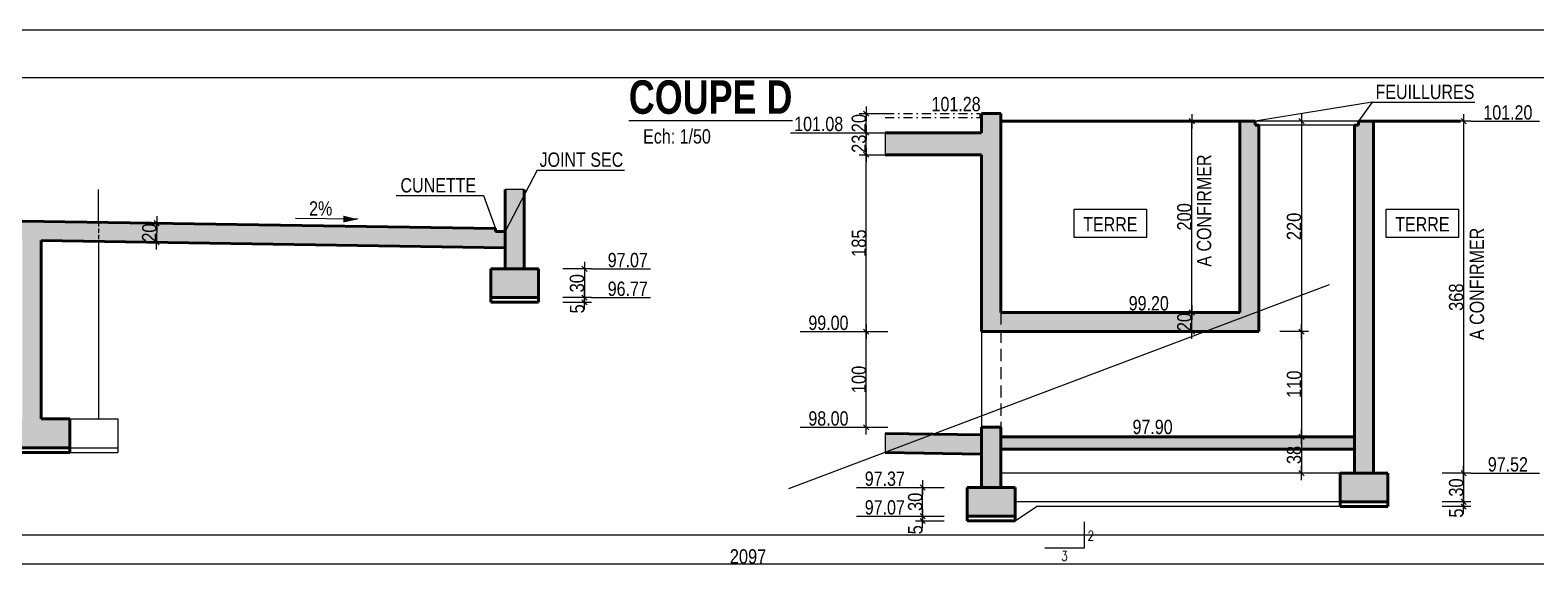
# Model space of a CAD drawing. Header units: centimetres. Extents: x 16433 to 114398, y -50094 to -12305.
# Drawn here: x 42936 to 44511, y -17427 to -16857 of the extents above; entities that cross this region are included whole.
import ezdxf
from ezdxf.enums import TextEntityAlignment as Align

# ---------------------------------------------------------------- set-up
doc = ezdxf.new("R2010")
doc.units = ezdxf.units.CM
doc.header["$LTSCALE"] = 0.5
doc.linetypes.add('CACHEX2', pattern=[19.05, 12.7, -6.35])
doc.linetypes.add('TIRETPT2', pattern=[12.7, 6.35, -3.175, 0, -3.175])
doc.layers.get('DEFPOINTS').update_dxf_attribs({"linetype": 'CONTINUOUS'})
for name, color, linetype in [('01_cote_gen', 4, 'CONTINUOUS'), ('01_linteaux', 2, 'CONTINUOUS'), ('01_poch_murs', 253, 'CONTINUOUS'), ('01_texte', 230, 'CONTINUOUS'), ('AA_COTES', 2, 'CONTINUOUS')]:
    doc.layers.add(name, color=color, linetype=linetype)
doc.layers.add('01_murs_coup', color=5, linetype='CONTINUOUS', lineweight=60)
doc.styles.add('impact', font='impact.ttf')
doc.styles.add('MATTE_TXT', font='arial.ttf')
doc.styles.add('SIMPLEX1', font='SIMPLEX.shx', dxfattribs={"width": 0.8, "height": 10})
doc.styles.add('STYLE2', font='ARIALN.TTF')
doc.dimstyles.new('JB50', dxfattribs={"dimscale": 0.1, "dimtxt": 150, "dimasz": 15, "dimexe": 0.1, "dimexo": 0.1, "dimgap": 0.09, "dimtad": 1, "dimdec": 1, "dimdsep": 46, "dimtxsty": 'STYLE2', "dimblk1": 'BOND_G', "dimblk2": 'BOND_D', "dimsah": 1, "dimcen": 1.5, "dimdle": 0.01, "dimse1": 1, "dimse2": 1, "dimclrd": 4, "dimclre": 2, "dimclrt": 6, "dimazin": 2, "dimtfac": 2.333333, "dimtdec": 1, "dimtix": 1, "dimtmove": 2, "dimatfit": 3, "dimldrblk": 'BOND_G', "dimfxl": 1, "dimtolj": 1, "dimtzin": 0, "dimarcsym": 0})

# ---------------------------------------------------------------- blocks, each defined once
blk = doc.blocks.new('BOND_G')
at = {"layer": 'AA_COTES', "color": 0}
for p, q in [((0, -5), (0, 15)), ((5, 0), (-5, 0)), ((1.8, 1.8), (-1.8, -1.8))]:
    blk.add_line(p, q, dxfattribs=at)
blk = doc.blocks.new('BOND_D')
at = {"layer": 'AA_COTES', "color": 0}
for p, q in [((5, 0), (-5, 0)), ((-1.8, -1.8), (1.8, 1.8)), ((0, 5), (0, -15))]:
    blk.add_line(p, q, dxfattribs=at)
blk = doc.blocks.new('*D84')
at = {"layer": '01_cote_gen', "color": 4, "lineweight": -2, "transparency": 16777216}
blk.add_line((42640.1, -17414.9), (44734.1, -17414.9), dxfattribs=at)
at = {"layer": 'DEFPOINTS', "color": 0, "transparency": 16777216}
for p in [(44735.6, -17414.9), (44735.6, -17437.5), (42638.6, -17452.5)]:
    blk.add_point(p, dxfattribs=at)
at = {"layer": '01_cote_gen', "color": 4, "lineweight": -2, "transparency": 16777216, "xscale": 1.5, "yscale": 1.5, "zscale": 1.5, "rotation": 180}
blk.add_blockref('BOND_G', (42638.6, -17414.9), dxfattribs=at)
at = {"layer": '01_cote_gen', "color": 4, "lineweight": -2, "transparency": 16777216, "xscale": 1.5, "yscale": 1.5, "zscale": 1.5}
blk.add_blockref('BOND_D', (44735.6, -17414.9), dxfattribs=at)
at = {"layer": '01_cote_gen', "color": 6, "transparency": 16777216, "insert": (43687.1, -17407.2), "char_height": 15, "attachment_point": 5, "style": 'STYLE2'}
blk.add_mtext('\\A1;2097', dxfattribs=at)
blk = doc.blocks.new('*D91')
at = {"layer": '01_cote_gen', "color": 4, "lineweight": -2, "transparency": 16777216}
blk.add_line((39960.1, -17384.5), (44744.1, -17384.5), dxfattribs=at)
at = {"layer": 'DEFPOINTS', "color": 0, "transparency": 16777216}
for p in [(44745.6, -17384.5), (44745.6, -17392.8), (39958.6, -17407.4)]:
    blk.add_point(p, dxfattribs=at)
at = {"layer": '01_cote_gen', "color": 4, "lineweight": -2, "transparency": 16777216, "xscale": 1.5, "yscale": 1.5, "zscale": 1.5, "rotation": 180}
blk.add_blockref('BOND_G', (39958.6, -17384.5), dxfattribs=at)
at = {"layer": '01_cote_gen', "color": 4, "lineweight": -2, "transparency": 16777216, "xscale": 1.5, "yscale": 1.5, "zscale": 1.5}
blk.add_blockref('BOND_D', (44745.6, -17384.5), dxfattribs=at)
at = {"layer": '01_cote_gen', "color": 6, "transparency": 16777216, "insert": (42352.1, -17376.9), "char_height": 15, "attachment_point": 5, "style": 'STYLE2'}
blk.add_mtext('\\A1;4787', dxfattribs=at)
blk = doc.blocks.new('*D366')
at = {"layer": '01_cote_gen', "color": 4, "lineweight": -2, "transparency": 16777216}
blk.add_line((43068.7, -17060.1), (43068.4, -17077.1), dxfattribs=at)
at = {"layer": 'DEFPOINTS', "color": 0, "transparency": 16777216}
for p in [(43064, -17058.5), (43063.7, -17078.5), (43068.4, -17078.6)]:
    blk.add_point(p, dxfattribs=at)
at = {"layer": '01_cote_gen', "color": 4, "lineweight": -2, "transparency": 16777216, "xscale": 1.5, "yscale": 1.5, "zscale": 1.5}
for name, p, rotation in [('BOND_G', (43068.7, -17058.6), 89.09723212823478), ('BOND_D', (43068.4, -17078.6), 269.0972321282349)]:
    blk.add_blockref(name, p, dxfattribs=dict(at, rotation=rotation))
at = {"layer": '01_cote_gen', "color": 6, "transparency": 16777216, "insert": (43060.9, -17068.5), "char_height": 15, "attachment_point": 5, "rotation": 89.0972, "style": 'STYLE2'}
blk.add_mtext('\\A1;20', dxfattribs=at)
blk = doc.blocks.new('*D367')
at = {"layer": '01_cote_gen', "color": 4, "lineweight": -2, "transparency": 16777216}
blk.add_line((43516, -17107.9), (43516, -17134.9), dxfattribs=at)
at = {"layer": 'DEFPOINTS', "color": 0, "transparency": 16777216}
for p in [(43467.9, -17106.4), (43467.9, -17136.4), (43516, -17136.4)]:
    blk.add_point(p, dxfattribs=at)
at = {"layer": '01_cote_gen', "color": 4, "lineweight": -2, "transparency": 16777216, "xscale": 1.5, "yscale": 1.5, "zscale": 1.5}
for name, p, rotation in [('BOND_G', (43516, -17106.4), 90), ('BOND_D', (43516, -17136.4), 270)]:
    blk.add_blockref(name, p, dxfattribs=dict(at, rotation=rotation))
at = {"layer": '01_cote_gen', "color": 6, "transparency": 16777216, "insert": (43508.3, -17121.4), "char_height": 15, "attachment_point": 5, "rotation": 90, "style": 'STYLE2'}
blk.add_mtext('\\A1;30', dxfattribs=at)
blk = doc.blocks.new('*D368')
at = {"layer": '01_cote_gen', "color": 4, "lineweight": -2, "transparency": 16777216}
blk.add_line((43516, -17137.9), (43516, -17139.9), dxfattribs=at)
at = {"layer": 'DEFPOINTS', "color": 0, "transparency": 16777216}
for p in [(43455.3, -17136.4), (43455.3, -17141.4), (43516, -17141.4)]:
    blk.add_point(p, dxfattribs=at)
at = {"layer": '01_cote_gen', "color": 4, "lineweight": -2, "transparency": 16777216, "xscale": 1.5, "yscale": 1.5, "zscale": 1.5}
for name, p, rotation in [('BOND_G', (43516, -17136.4), 90), ('BOND_D', (43516, -17141.4), 270)]:
    blk.add_blockref(name, p, dxfattribs=dict(at, rotation=rotation))
at = {"layer": '01_cote_gen', "color": 6, "transparency": 16777216, "insert": (43508.4, -17148.2), "char_height": 15, "attachment_point": 5, "rotation": 90, "style": 'STYLE2'}
blk.add_mtext('\\A1;5', dxfattribs=at)
blk = doc.blocks.new('*D378')
at = {"layer": '01_cote_gen', "color": 4, "lineweight": -2, "transparency": 16777216}
blk.add_line((43869.7, -17363.5), (43869.7, -17336.5), dxfattribs=at)
at = {"layer": 'DEFPOINTS', "color": 0, "transparency": 16777216}
for p in [(43869.7, -17335), (43959.3, -17335), (43959.3, -17365)]:
    blk.add_point(p, dxfattribs=at)
at = {"layer": '01_cote_gen', "color": 4, "lineweight": -2, "transparency": 16777216, "xscale": 1.5, "yscale": 1.5, "zscale": 1.5}
for name, p, rotation in [('BOND_D', (43869.7, -17335), 90), ('BOND_G', (43869.7, -17365), 270)]:
    blk.add_blockref(name, p, dxfattribs=dict(at, rotation=rotation))
at = {"layer": '01_cote_gen', "color": 6, "transparency": 16777216, "insert": (43862, -17350), "char_height": 15, "attachment_point": 5, "rotation": 90, "style": 'STYLE2'}
blk.add_mtext('\\A1;30', dxfattribs=at)
blk = doc.blocks.new('*D379')
at = {"layer": '01_cote_gen', "color": 4, "lineweight": -2, "transparency": 16777216}
blk.add_line((43869.7, -17368.5), (43869.7, -17366.5), dxfattribs=at)
at = {"layer": 'DEFPOINTS', "color": 0, "transparency": 16777216}
for p in [(43869.7, -17365), (43926.9, -17365), (43926.9, -17370)]:
    blk.add_point(p, dxfattribs=at)
at = {"layer": '01_cote_gen', "color": 4, "lineweight": -2, "transparency": 16777216, "xscale": 1.5, "yscale": 1.5, "zscale": 1.5}
for name, p, rotation in [('BOND_D', (43869.7, -17365), 90), ('BOND_G', (43869.7, -17370), 270)]:
    blk.add_blockref(name, p, dxfattribs=dict(at, rotation=rotation))
at = {"layer": '01_cote_gen', "color": 6, "transparency": 16777216, "insert": (43862.1, -17379.2), "char_height": 15, "attachment_point": 5, "rotation": 90, "style": 'STYLE2'}
blk.add_mtext('\\A1;5', dxfattribs=at)
blk = doc.blocks.new('*D380')
at = {"layer": '01_cote_gen', "color": 4, "lineweight": -2, "transparency": 16777216}
blk.add_line((43810.7, -17270.5), (43810.7, -17173.5), dxfattribs=at)
at = {"layer": 'DEFPOINTS', "color": 0, "transparency": 16777216}
for p in [(43810.7, -17172), (43847.1, -17172), (43847.1, -17272)]:
    blk.add_point(p, dxfattribs=at)
at = {"layer": '01_cote_gen', "color": 4, "lineweight": -2, "transparency": 16777216, "xscale": 1.5, "yscale": 1.5, "zscale": 1.5}
for name, p, rotation in [('BOND_D', (43810.7, -17172), 90), ('BOND_G', (43810.7, -17272), 270)]:
    blk.add_blockref(name, p, dxfattribs=dict(at, rotation=rotation))
at = {"layer": '01_cote_gen', "color": 6, "transparency": 16777216, "insert": (43803.1, -17222), "char_height": 15, "attachment_point": 5, "rotation": 90, "style": 'STYLE2'}
blk.add_mtext('\\A1;100', dxfattribs=at)
blk = doc.blocks.new('*D381')
at = {"layer": '01_cote_gen', "color": 4, "lineweight": -2, "transparency": 16777216}
blk.add_line((43810.7, -16985.5), (43810.7, -16965.5), dxfattribs=at)
at = {"layer": 'DEFPOINTS', "color": 0, "transparency": 16777216}
for p in [(43810.7, -16964), (43833.2, -16964), (43833.2, -16987)]:
    blk.add_point(p, dxfattribs=at)
at = {"layer": '01_cote_gen', "color": 4, "lineweight": -2, "transparency": 16777216, "xscale": 1.5, "yscale": 1.5, "zscale": 1.5}
for name, p, rotation in [('BOND_D', (43810.7, -16964), 90), ('BOND_G', (43810.7, -16987), 270)]:
    blk.add_blockref(name, p, dxfattribs=dict(at, rotation=rotation))
at = {"layer": '01_cote_gen', "color": 6, "transparency": 16777216, "insert": (43803.1, -16975.5), "char_height": 15, "attachment_point": 5, "rotation": 90, "style": 'STYLE2'}
blk.add_mtext('\\A1;23', dxfattribs=at)
blk = doc.blocks.new('*D382')
at = {"layer": '01_cote_gen', "color": 4, "lineweight": -2, "transparency": 16777216}
blk.add_line((44265.9, -16953.5), (44265.9, -17170.5), dxfattribs=at)
at = {"layer": 'DEFPOINTS', "color": 0, "transparency": 16777216}
for p in [(44271.4, -16952), (44221.4, -17172), (44265.9, -17172)]:
    blk.add_point(p, dxfattribs=at)
at = {"layer": '01_cote_gen', "color": 4, "lineweight": -2, "transparency": 16777216, "xscale": 1.5, "yscale": 1.5, "zscale": 1.5}
for name, p, rotation in [('BOND_G', (44265.9, -16952), 90), ('BOND_D', (44265.9, -17172), 270)]:
    blk.add_blockref(name, p, dxfattribs=dict(at, rotation=rotation))
at = {"layer": '01_cote_gen', "color": 6, "transparency": 16777216, "insert": (44258.2, -17062), "char_height": 15, "attachment_point": 5, "rotation": 90, "style": 'STYLE2'}
blk.add_mtext('\\A1;220', dxfattribs=at)
blk = doc.blocks.new('*D383')
at = {"layer": '01_cote_gen', "color": 4, "lineweight": -2, "transparency": 16777216}
blk.add_line((44265.9, -17173.5), (44265.9, -17280.5), dxfattribs=at)
at = {"layer": 'DEFPOINTS', "color": 0, "transparency": 16777216}
for p in [(44243.4, -17172), (44254.9, -17282), (44265.9, -17282)]:
    blk.add_point(p, dxfattribs=at)
at = {"layer": '01_cote_gen', "color": 4, "lineweight": -2, "transparency": 16777216, "xscale": 1.5, "yscale": 1.5, "zscale": 1.5}
for name, p, rotation in [('BOND_G', (44265.9, -17172), 90), ('BOND_D', (44265.9, -17282), 270)]:
    blk.add_blockref(name, p, dxfattribs=dict(at, rotation=rotation))
at = {"layer": '01_cote_gen', "color": 6, "transparency": 16777216, "insert": (44258.2, -17227), "char_height": 15, "attachment_point": 5, "rotation": 90, "style": 'STYLE2'}
blk.add_mtext('\\A1;110', dxfattribs=at)
blk = doc.blocks.new('*D384')
at = {"layer": '01_cote_gen', "color": 4, "lineweight": -2, "transparency": 16777216}
blk.add_line((44435.5, -16953.5), (44435.5, -17318.5), dxfattribs=at)
at = {"layer": 'DEFPOINTS', "color": 0, "transparency": 16777216}
for p in [(44399.5, -16952), (44399.9, -17320), (44435.5, -17320)]:
    blk.add_point(p, dxfattribs=at)
at = {"layer": '01_cote_gen', "color": 4, "lineweight": -2, "transparency": 16777216, "xscale": 1.5, "yscale": 1.5, "zscale": 1.5}
for name, p, rotation in [('BOND_G', (44435.5, -16952), 90), ('BOND_D', (44435.5, -17320), 270)]:
    blk.add_blockref(name, p, dxfattribs=dict(at, rotation=rotation))
at = {"layer": '01_cote_gen', "color": 6, "transparency": 16777216, "insert": (44427.8, -17136), "char_height": 15, "attachment_point": 5, "rotation": 90, "style": 'STYLE2'}
blk.add_mtext('\\A1;368', dxfattribs=at)
blk = doc.blocks.new('*D385')
at = {"layer": '01_cote_gen', "color": 4, "lineweight": -2, "transparency": 16777216}
blk.add_line((44435.5, -17321.5), (44435.5, -17348.5), dxfattribs=at)
at = {"layer": 'DEFPOINTS', "color": 0, "transparency": 16777216}
for p in [(44413, -17320), (44399.9, -17350), (44435.5, -17350)]:
    blk.add_point(p, dxfattribs=at)
at = {"layer": '01_cote_gen', "color": 4, "lineweight": -2, "transparency": 16777216, "xscale": 1.5, "yscale": 1.5, "zscale": 1.5}
for name, p, rotation in [('BOND_G', (44435.5, -17320), 90), ('BOND_D', (44435.5, -17350), 270)]:
    blk.add_blockref(name, p, dxfattribs=dict(at, rotation=rotation))
at = {"layer": '01_cote_gen', "color": 6, "transparency": 16777216, "insert": (44427.8, -17335), "char_height": 15, "attachment_point": 5, "rotation": 90, "style": 'STYLE2'}
blk.add_mtext('\\A1;30', dxfattribs=at)
blk = doc.blocks.new('*D386')
at = {"layer": '01_cote_gen', "color": 4, "lineweight": -2, "transparency": 16777216}
blk.add_line((44435.5, -17351.5), (44435.5, -17353.5), dxfattribs=at)
at = {"layer": 'DEFPOINTS', "color": 0, "transparency": 16777216}
for p in [(44399.9, -17350), (44399.9, -17355), (44435.5, -17355)]:
    blk.add_point(p, dxfattribs=at)
at = {"layer": '01_cote_gen', "color": 4, "lineweight": -2, "transparency": 16777216, "xscale": 1.5, "yscale": 1.5, "zscale": 1.5}
for name, p, rotation in [('BOND_G', (44435.5, -17350), 90), ('BOND_D', (44435.5, -17355), 270)]:
    blk.add_blockref(name, p, dxfattribs=dict(at, rotation=rotation))
at = {"layer": '01_cote_gen', "color": 6, "transparency": 16777216, "insert": (44427.8, -17361.7), "char_height": 15, "attachment_point": 5, "rotation": 90, "style": 'STYLE2'}
blk.add_mtext('\\A1;5', dxfattribs=at)
blk = doc.blocks.new('*D387')
at = {"layer": '01_cote_gen', "color": 4, "lineweight": -2, "transparency": 16777216}
blk.add_line((44151.2, -17170.5), (44151.2, -17153.5), dxfattribs=at)
at = {"layer": 'DEFPOINTS', "color": 0, "transparency": 16777216}
for p in [(44151.2, -17152), (44173.7, -17152), (44173.7, -17172)]:
    blk.add_point(p, dxfattribs=at)
at = {"layer": '01_cote_gen', "color": 4, "lineweight": -2, "transparency": 16777216, "xscale": 1.5, "yscale": 1.5, "zscale": 1.5}
for name, p, rotation in [('BOND_D', (44151.2, -17152), 90), ('BOND_G', (44151.2, -17172), 270)]:
    blk.add_blockref(name, p, dxfattribs=dict(at, rotation=rotation))
at = {"layer": '01_cote_gen', "color": 6, "transparency": 16777216, "insert": (44143.5, -17162), "char_height": 15, "attachment_point": 5, "rotation": 90, "style": 'STYLE2'}
blk.add_mtext('\\A1;20', dxfattribs=at)
blk = doc.blocks.new('*D388')
at = {"layer": '01_cote_gen', "color": 4, "lineweight": -2, "transparency": 16777216}
blk.add_line((44151.2, -17150.5), (44151.2, -16953.5), dxfattribs=at)
at = {"layer": 'DEFPOINTS', "color": 0, "transparency": 16777216}
for p in [(44151.2, -16952), (44173.7, -16952), (44173.7, -17152)]:
    blk.add_point(p, dxfattribs=at)
at = {"layer": '01_cote_gen', "color": 4, "lineweight": -2, "transparency": 16777216, "xscale": 1.5, "yscale": 1.5, "zscale": 1.5}
for name, p, rotation in [('BOND_D', (44151.2, -16952), 90), ('BOND_G', (44151.2, -17152), 270)]:
    blk.add_blockref(name, p, dxfattribs=dict(at, rotation=rotation))
at = {"layer": '01_cote_gen', "color": 6, "transparency": 16777216, "insert": (44143.5, -17052), "char_height": 15, "attachment_point": 5, "rotation": 90, "style": 'STYLE2'}
blk.add_mtext('\\A1;200', dxfattribs=at)
blk = doc.blocks.new('*D389')
at = {"layer": '01_cote_gen', "color": 4, "lineweight": -2, "transparency": 16777216}
blk.add_line((43810.7, -17170.5), (43810.7, -16988.5), dxfattribs=at)
at = {"layer": 'DEFPOINTS', "color": 0, "transparency": 16777216}
for p in [(43810.7, -16987), (43847.1, -16987), (43847.1, -17172)]:
    blk.add_point(p, dxfattribs=at)
at = {"layer": '01_cote_gen', "color": 4, "lineweight": -2, "transparency": 16777216, "xscale": 1.5, "yscale": 1.5, "zscale": 1.5}
for name, p, rotation in [('BOND_D', (43810.7, -16987), 90), ('BOND_G', (43810.7, -17172), 270)]:
    blk.add_blockref(name, p, dxfattribs=dict(at, rotation=rotation))
at = {"layer": '01_cote_gen', "color": 6, "transparency": 16777216, "insert": (43803.1, -17079.5), "char_height": 15, "attachment_point": 5, "rotation": 90, "style": 'STYLE2'}
blk.add_mtext('\\A1;185', dxfattribs=at)
blk = doc.blocks.new('*D390')
at = {"layer": '01_cote_gen', "color": 4, "lineweight": -2, "transparency": 16777216}
blk.add_line((43810.7, -16962.5), (43810.7, -16945.5), dxfattribs=at)
at = {"layer": 'DEFPOINTS', "color": 0, "transparency": 16777216}
for p in [(43810.7, -16944), (43833.3, -16944), (43828.3, -16964)]:
    blk.add_point(p, dxfattribs=at)
at = {"layer": '01_cote_gen', "color": 4, "lineweight": -2, "transparency": 16777216, "xscale": 1.5, "yscale": 1.5, "zscale": 1.5}
for name, p, rotation in [('BOND_D', (43810.7, -16944), 90), ('BOND_G', (43810.7, -16964), 270)]:
    blk.add_blockref(name, p, dxfattribs=dict(at, rotation=rotation))
at = {"layer": '01_cote_gen', "color": 6, "transparency": 16777216, "insert": (43803.1, -16954), "char_height": 15, "attachment_point": 5, "rotation": 90, "style": 'STYLE2'}
blk.add_mtext('\\A1;20', dxfattribs=at)
blk = doc.blocks.new('*D469')
at = {"layer": '01_cote_gen', "color": 4, "lineweight": -2, "transparency": 16777216}
blk.add_line((44265.9, -17283.5), (44265.9, -17318.5), dxfattribs=at)
at = {"layer": 'DEFPOINTS', "color": 0, "transparency": 16777216}
for p in [(44276.9, -17282), (44265.9, -17320), (44276.9, -17320)]:
    blk.add_point(p, dxfattribs=at)
at = {"layer": '01_cote_gen', "color": 4, "lineweight": -2, "transparency": 16777216, "xscale": 1.5, "yscale": 1.5, "zscale": 1.5}
for name, p, rotation in [('BOND_G', (44265.9, -17282), 90), ('BOND_D', (44265.9, -17320), 270)]:
    blk.add_blockref(name, p, dxfattribs=dict(at, rotation=rotation))
at = {"layer": '01_cote_gen', "color": 6, "transparency": 16777216, "insert": (44258.2, -17301), "char_height": 15, "attachment_point": 5, "rotation": 90, "style": 'STYLE2'}
blk.add_mtext('\\A1;38', dxfattribs=at)

msp = doc.modelspace()

# ---------------------------------------------------------------- hatches: boundary and pattern name
at = {"layer": '01_poch_murs'}
h = msp.add_hatch(color=256, dxfattribs=at)
h.dxf.hatch_style = 1
h.paths.add_polyline_path([(43951.424, -16943.962), (43931.424, -16943.962), (43931.424, -16963.962), (43830.444, -16963.962), (43830.444, -16986.962), (43931.424, -16986.962), (43931.424, -17171.962), (43951.424, -17171.962), (43951.424, -17151.962)])
h.paths.add_polyline_path([(44221.424, -16955.962), (44217.424, -16955.962), (44217.424, -16951.962), (44201.424, -16951.962), (44201.424, -17151.962), (43951.424, -17151.962), (43951.424, -17171.962), (44221.424, -17171.962)])
h.paths.add_polyline_path([(44341.424, -16951.962), (44325.424, -16951.962), (44325.424, -16955.962), (44321.424, -16955.962), (44321.424, -17319.962), (44341.424, -17319.962)])
h.paths.add_polyline_path([(44356.424, -17319.962), (44306.424, -17319.962), (44306.424, -17349.962), (44356.424, -17349.962)])
h.paths.add_polyline_path([(44321.424, -17281.962), (43951.424, -17281.962), (43951.424, -17294.962), (44321.424, -17294.962)])
h.paths.add_polyline_path([(43951.424, -17271.962), (43931.424, -17271.962), (43931.424, -17334.962), (43951.424, -17334.962)])
h.paths.add_polyline_path([(43966.424, -17334.962), (43916.424, -17334.962), (43916.424, -17364.962), (43966.424, -17364.962)])
h.paths.add_polyline_path([(43931.424, -17279.962), (43830.444, -17278.37), (43830.444, -17298.373), (43931.424, -17299.964)])
h = msp.add_hatch(color=256, dxfattribs=at)
h.dxf.hatch_style = 1
h.paths.add_polyline_path([(41947.911, -17062.974), (41872.911, -17064.156), (41872.911, -17067.156), (41862.911, -17067.156), (41862.911, -17064.156), (41842.911, -17064.156), (41842.911, -17067.156), (41832.911, -17067.156), (41832.911, -17064.156), (41754.222, -17062.916), (41754.222, -17075.917), (41852.911, -17077.472), (41947.911, -17075.975)])
h.paths.add_polyline_path([(43432.911, -17067.356), (43422.911, -17067.356), (43422.911, -17064.156), (42927.911, -17056.356), (42367.911, -17056.356), (41947.911, -17062.974), (41947.911, -17075.975), (41947.911, -17082.976), (42347.911, -17076.673), (42347.911, -17263.356), (42317.911, -17263.356), (42317.911, -17293.356), (42977.911, -17293.356), (42977.911, -17263.356), (42947.911, -17263.356), (42947.911, -17076.673), (43432.911, -17084.316)])
h.paths.add_polyline_path([(42367.911, -17076.356), (42927.911, -17076.356), (42927.911, -17263.356), (42367.911, -17263.356)], flags=16)
h.paths.add_polyline_path([(43452.911, -17023.322), (43432.911, -17023.322), (43432.911, -17106.356), (43452.911, -17106.356)])
h.paths.add_polyline_path([(43467.911, -17106.356), (43417.911, -17106.356), (43417.911, -17136.356), (43467.911, -17136.356)])

# ---------------------------------------------------------------- linework, layer by layer
at = {"layer": '01_cote_gen'}
for p, q in [((47895.797, -16856.715), (37832.394, -16856.715)), ((43729.766, -17336.103), (44295.196, -17122.684))]:
    msp.add_line(p, q, dxfattribs=at)
at = {"layer": '01_linteaux', "linetype": 'TIRETPT2', "ltscale": 3}
for p, q in [((43830.444, -16943.962), (43929.424, -16943.962)), ((43929.424, -16943.962), (43929.424, -16947.962)), ((43830.444, -16947.962), (43929.424, -16947.962))]:
    msp.add_line(p, q, dxfattribs=at)
at = {"layer": '01_linteaux'}
for p, q in [((44325.424, -16951.962), (44217.424, -16951.962)), ((44321.424, -16955.962), (44221.424, -16955.962)), ((43007.911, -17057.616), (43007.911, -17023.322)), ((43007.911, -17077.619), (43007.911, -17263.356)), ((43931.424, -17171.962), (43931.424, -17271.962)), ((42977.911, -17263.356), (43027.911, -17263.356)), ((43027.911, -17263.356), (43027.911, -17298.356)), ((42977.911, -17293.356), (43027.911, -17293.356)), ((42977.911, -17298.356), (43027.911, -17298.356)), ((44306.424, -17319.962), (43951.424, -17319.962)), ((44306.424, -17349.962), (43966.424, -17349.962)), ((43966.424, -17369.962), (43988.924, -17354.962)), ((44306.424, -17354.962), (43988.924, -17354.962))]:
    msp.add_line(p, q, dxfattribs=at)
at = {"layer": '01_linteaux', "linetype": 'CACHEX2', "ltscale": 0.7}
msp.add_line((43007.911, -17057.616), (43007.911, -17077.619), dxfattribs=at)
at = {"layer": '01_linteaux', "linetype": 'CACHEX2', "ltscale": 2}
msp.add_line((43951.424, -17151.962), (43951.424, -17271.962), dxfattribs=at)
at = {"layer": '01_murs_coup', "linetype": 'Continuous', "lineweight": 50}
for p, q in [((43931.424, -16943.962), (43931.424, -16963.962)), ((43931.424, -16943.962), (43951.424, -16943.962)), ((43951.424, -16943.962), (43951.424, -17151.962)), ((44201.424, -16951.962), (43951.424, -16951.962)), ((44201.424, -16951.962), (44201.424, -17151.962)), ((44201.424, -16951.962), (44217.424, -16951.962)), ((44217.424, -16951.962), (44217.424, -16955.962)), ((44217.424, -16955.962), (44221.424, -16955.962)), ((44221.424, -16955.962), (44221.424, -17171.962)), ((44321.424, -16955.962), (44321.424, -17319.962)), ((44321.424, -16955.962), (44325.424, -16955.962)), ((44325.424, -16951.962), (44341.424, -16951.962)), ((44325.424, -16951.962), (44325.424, -16955.962)), ((44341.424, -16951.962), (44341.424, -17319.962)), ((44341.424, -16951.962), (44432.109, -16951.962)), ((43830.444, -16963.962), (43931.424, -16963.962)), ((43830.444, -16986.962), (43931.424, -16986.962)), ((43931.424, -16986.962), (43931.424, -17171.962)), ((43432.911, -17023.322), (43432.911, -17106.356)), ((43452.911, -17023.322), (43452.911, -17106.356)), ((43422.911, -17064.156), (42927.911, -17056.356)), ((43422.911, -17064.156), (43422.911, -17067.356)), ((43432.911, -17067.356), (43422.911, -17067.356)), ((42947.911, -17076.673), (42947.911, -17263.356)), ((43432.911, -17084.316), (42947.911, -17076.673)), ((43417.911, -17106.356), (43467.911, -17106.356)), ((43417.911, -17106.356), (43417.911, -17141.356)), ((43467.911, -17106.356), (43467.911, -17141.356)), ((43417.911, -17136.356), (43467.911, -17136.356)), ((43417.911, -17141.356), (43467.911, -17141.356)), ((43951.424, -17151.962), (44201.424, -17151.962)), ((43931.424, -17171.962), (44221.424, -17171.962)), ((42947.911, -17263.356), (42977.911, -17263.356)), ((42977.911, -17263.356), (42977.911, -17298.356)), ((43931.424, -17271.962), (43931.424, -17334.962)), ((43951.424, -17271.962), (43931.424, -17271.962)), ((43951.424, -17271.962), (43951.424, -17334.962)), ((43931.424, -17279.962), (43830.444, -17278.37)), ((43951.424, -17281.962), (44321.424, -17281.962)), ((42317.911, -17293.356), (42977.911, -17293.356)), ((42317.911, -17298.356), (42977.911, -17298.356)), ((43931.424, -17299.964), (43830.444, -17298.373)), ((43951.424, -17294.962), (44321.424, -17294.962)), ((44306.424, -17319.962), (44356.424, -17319.962)), ((44306.424, -17319.962), (44306.424, -17354.962)), ((44356.424, -17319.962), (44356.424, -17354.962)), ((43916.424, -17334.962), (43916.424, -17369.962)), ((43916.424, -17334.962), (43966.424, -17334.962)), ((43966.424, -17334.962), (43966.424, -17369.962)), ((44306.424, -17349.962), (44356.424, -17349.962)), ((44306.424, -17354.962), (44356.424, -17354.962)), ((43916.424, -17364.962), (43966.424, -17364.962)), ((43916.424, -17369.962), (43966.424, -17369.962))]:
    msp.add_line(p, q, dxfattribs=at)
at = {"layer": '01_poch_murs'}
for p, q in [((43830.444, -16963.962), (43830.444, -16986.962)), ((43452.911, -17023.322), (43432.911, -17023.322)), ((43830.444, -17278.37), (43830.444, -17298.373))]:
    msp.add_line(p, q, dxfattribs=at)
at = {"layer": '01_texte'}
for p, q in [((47845.797, -16906.715), (37882.394, -16906.715)), ((44339.968, -16932.146), (44217.424, -16951.962)), ((44339.968, -16932.146), (44325.424, -16951.962)), ((44339.968, -16932.146), (44447.188, -16932.146)), ((44442.979, -16951.962), (44514.761, -16951.962)), ((43731.444, -16963.962), (43803.227, -16963.962)), ((43466.447, -17002.99), (43432.911, -17067.356)), ((43466.447, -17002.99), (43557.793, -17002.99)), ((43319.097, -17029.78), (43410.442, -17029.78)), ((43410.442, -17029.78), (43422.911, -17064.156)), ((43279.037, -17054.561), (43213.799, -17053.533)), ((43523.49, -17106.356), (43585.098, -17106.356)), ((43523.49, -17136.356), (43585.098, -17136.356)), ((43741.619, -17171.962), (43803.227, -17171.962)), ((43741.619, -17271.962), (43803.227, -17271.962)), ((44442.979, -17319.962), (44514.761, -17319.962)), ((43800.592, -17334.962), (43862.2, -17334.962)), ((43800.592, -17364.962), (43862.2, -17364.962)), ((44038.763, -17370.865), (44038.763, -17398.468)), ((44038.763, -17398.468), (43997.359, -17398.468))]:
    msp.add_line(p, q, dxfattribs=at)
for points in [[(44028.121, -17044.034), (44103.816, -17044.034), (44103.816, -17073.711), (44028.121, -17073.711)], [(44354.485, -17044.034), (44430.18, -17044.034), (44430.18, -17073.711), (44354.485, -17073.711)]]:
    msp.add_lwpolyline(points, close=True, dxfattribs=at)
for points in [[(43279.037, -17054.561), (43263.765, -17057.883), (43263.821, -17054.322)], [(43279.037, -17054.561), (43263.878, -17050.76), (43263.821, -17054.322)]]:
    msp.add_solid(points, dxfattribs=at)

# ---------------------------------------------------------------- texts
at = {"layer": '01_texte', "style": 'impact'}
msp.add_text('%%UCOUPE D', height=35, dxfattribs=at).set_placement((43647.955, -16954.73), align=Align.BOTTOM_CENTER)
at = {"layer": '01_texte', "width": 0.8}
for s, height, style, p in [('FEUILLURES', 15, 'MATTE_TXT', (44395.081, -16933.317)), ('101.28', 15, 'MATTE_TXT', (43904.717, -16946.032)), ('101.20', 15, 'MATTE_TXT', (44481.808, -16954.794)), ('Ech: 1/50', 15, 'MATTE_TXT', (43612.775, -16979.847)), ('101.08', 15, 'MATTE_TXT', (43761.008, -16966.794)), ('JOINT SEC', 15, 'MATTE_TXT', (43512.825, -17004.161)), ('CUNETTE ', 15, 'MATTE_TXT', (43365.474, -17030.951)), ('2%%%', 15, 'MATTE_TXT', (43240.139, -17055.21)), ('TERRE', 15, 'MATTE_TXT', (44066.022, -17071.779)), ('TERRE', 15, 'MATTE_TXT', (44392.386, -17071.779)), ('97.07', 15, 'MATTE_TXT', (43561.314, -17109.188)), ('96.77', 15, 'MATTE_TXT', (43561.314, -17139.188)), ('99.20', 15, 'MATTE_TXT', (44106.211, -17154.346)), ('99.00', 15, 'MATTE_TXT', (43771.182, -17174.794)), ('98.00', 15, 'MATTE_TXT', (43771.182, -17274.794)), ('97.90', 15, 'MATTE_TXT', (44110.205, -17283.658)), ('97.52', 15, 'MATTE_TXT', (44481.808, -17322.794)), ('97.37', 15, 'MATTE_TXT', (43830.155, -17337.794)), ('97.07', 15, 'MATTE_TXT', (43830.155, -17367.794)), ('2', 10, 'SIMPLEX1', (44045.56, -17393.34)), ('3', 10, 'SIMPLEX1', (44018.137, -17414.534))]:
    msp.add_text(s, height=height, dxfattribs=dict(at, style=style)).set_placement(p, align=Align.BOTTOM_CENTER)
at = {"layer": '01_texte', "style": 'MATTE_TXT', "width": 0.8}
for p in [(44176.036, -17045.427), (44461.371, -17122.105)]:
    msp.add_text('A CONFIRMER', height=15, rotation=90, dxfattribs=at).set_placement(p, align=Align.BOTTOM_CENTER)

# ---------------------------------------------------------------- dimensions: what is measured, and where the dimension line sits
at = {"layer": '01_cote_gen'}
for base, p1, p2, picture, middle in [((43810.727, -16943.962), (43828.274, -16963.962), (43833.266, -16943.962), '*D390', (43803.059, -16953.962)), ((44151.162, -16951.962), (44173.662, -17151.962), (44173.662, -16951.962), '*D388', (44143.494, -17051.962)), ((44265.913, -17171.962), (44271.424, -16951.962), (44221.424, -17171.962), '*D382', (44258.246, -17061.962)), ((44435.479, -17319.962), (44399.535, -16951.962), (44399.88, -17319.962), '*D384', (44427.811, -17135.962)), ((43810.727, -16963.962), (43833.227, -16986.962), (43833.227, -16963.962), '*D381', (43803.059, -16975.462)), ((43810.727, -16986.962), (43847.147, -17171.962), (43847.147, -16986.962), '*D389', (43803.059, -17079.462)), ((43515.99, -17136.356), (43467.911, -17106.356), (43467.911, -17136.356), '*D367', (43508.322, -17121.356)), ((44151.162, -17151.962), (44173.662, -17171.962), (44173.662, -17151.962), '*D387', (44143.494, -17161.962)), ((43810.727, -17171.962), (43847.147, -17271.962), (43847.147, -17171.962), '*D380', (43803.059, -17221.962)), ((44265.913, -17281.962), (44243.413, -17171.962), (44254.947, -17281.962), '*D383', (44258.246, -17226.962)), ((44265.913, -17319.962), (44276.886, -17281.962), (44276.886, -17319.962), '*D469', (44258.246, -17300.962)), ((44435.479, -17349.962), (44412.979, -17319.962), (44399.88, -17349.962), '*D385', (44427.811, -17334.962)), ((43869.7, -17334.962), (43959.261, -17364.962), (43959.261, -17334.962), '*D378', (43862.032, -17349.962))]:
    dim = msp.add_linear_dim(base=base, p1=p1, p2=p2, angle=90, dimstyle='JB50', dxfattribs=at)
    dim.commit()
    dim.dimension.update_dxf_attribs({"geometry": picture, "text_midpoint": middle})
dim = msp.add_aligned_dim(p1=(43064.005, -17058.5), p2=(43063.69, -17078.498), distance=4.713, dimstyle='JB50', dxfattribs=at)
dim.commit()
dim.dimension.update_dxf_attribs({"geometry": '*D366', "text_midpoint": (43060.893, -17068.452)})
for base, p1, p2, picture, middle in [((43515.99, -17141.356), (43455.306, -17136.356), (43455.306, -17141.356), '*D368', (43508.353, -17148.211)), ((44435.479, -17354.962), (44399.88, -17349.962), (44399.88, -17354.962), '*D386', (44427.842, -17361.704)), ((43869.7, -17364.962), (43926.925, -17369.962), (43926.925, -17364.962), '*D379', (43862.063, -17379.155))]:
    dim = msp.add_linear_dim(base=base, p1=p1, p2=p2, angle=90, dimstyle='JB50', dxfattribs=at)
    dim.commit()
    dim.dimension.update_dxf_attribs({"geometry": picture, "text_midpoint": middle, "dimtype": 160})
for base, p1, p2, picture, middle in [((44745.633, -17384.523), (39958.633, -17407.416), (44745.633, -17392.848), '*D91', (42352.133, -17376.855)), ((44735.633, -17414.916), (42638.633, -17452.481), (44735.633, -17437.481), '*D84', (43687.133, -17407.249))]:
    dim = msp.add_linear_dim(base=base, p1=p1, p2=p2, dimstyle='JB50', dxfattribs=at)
    dim.commit()
    dim.dimension.update_dxf_attribs({"geometry": picture, "text_midpoint": middle})

doc.saveas('drawing.dxf')
